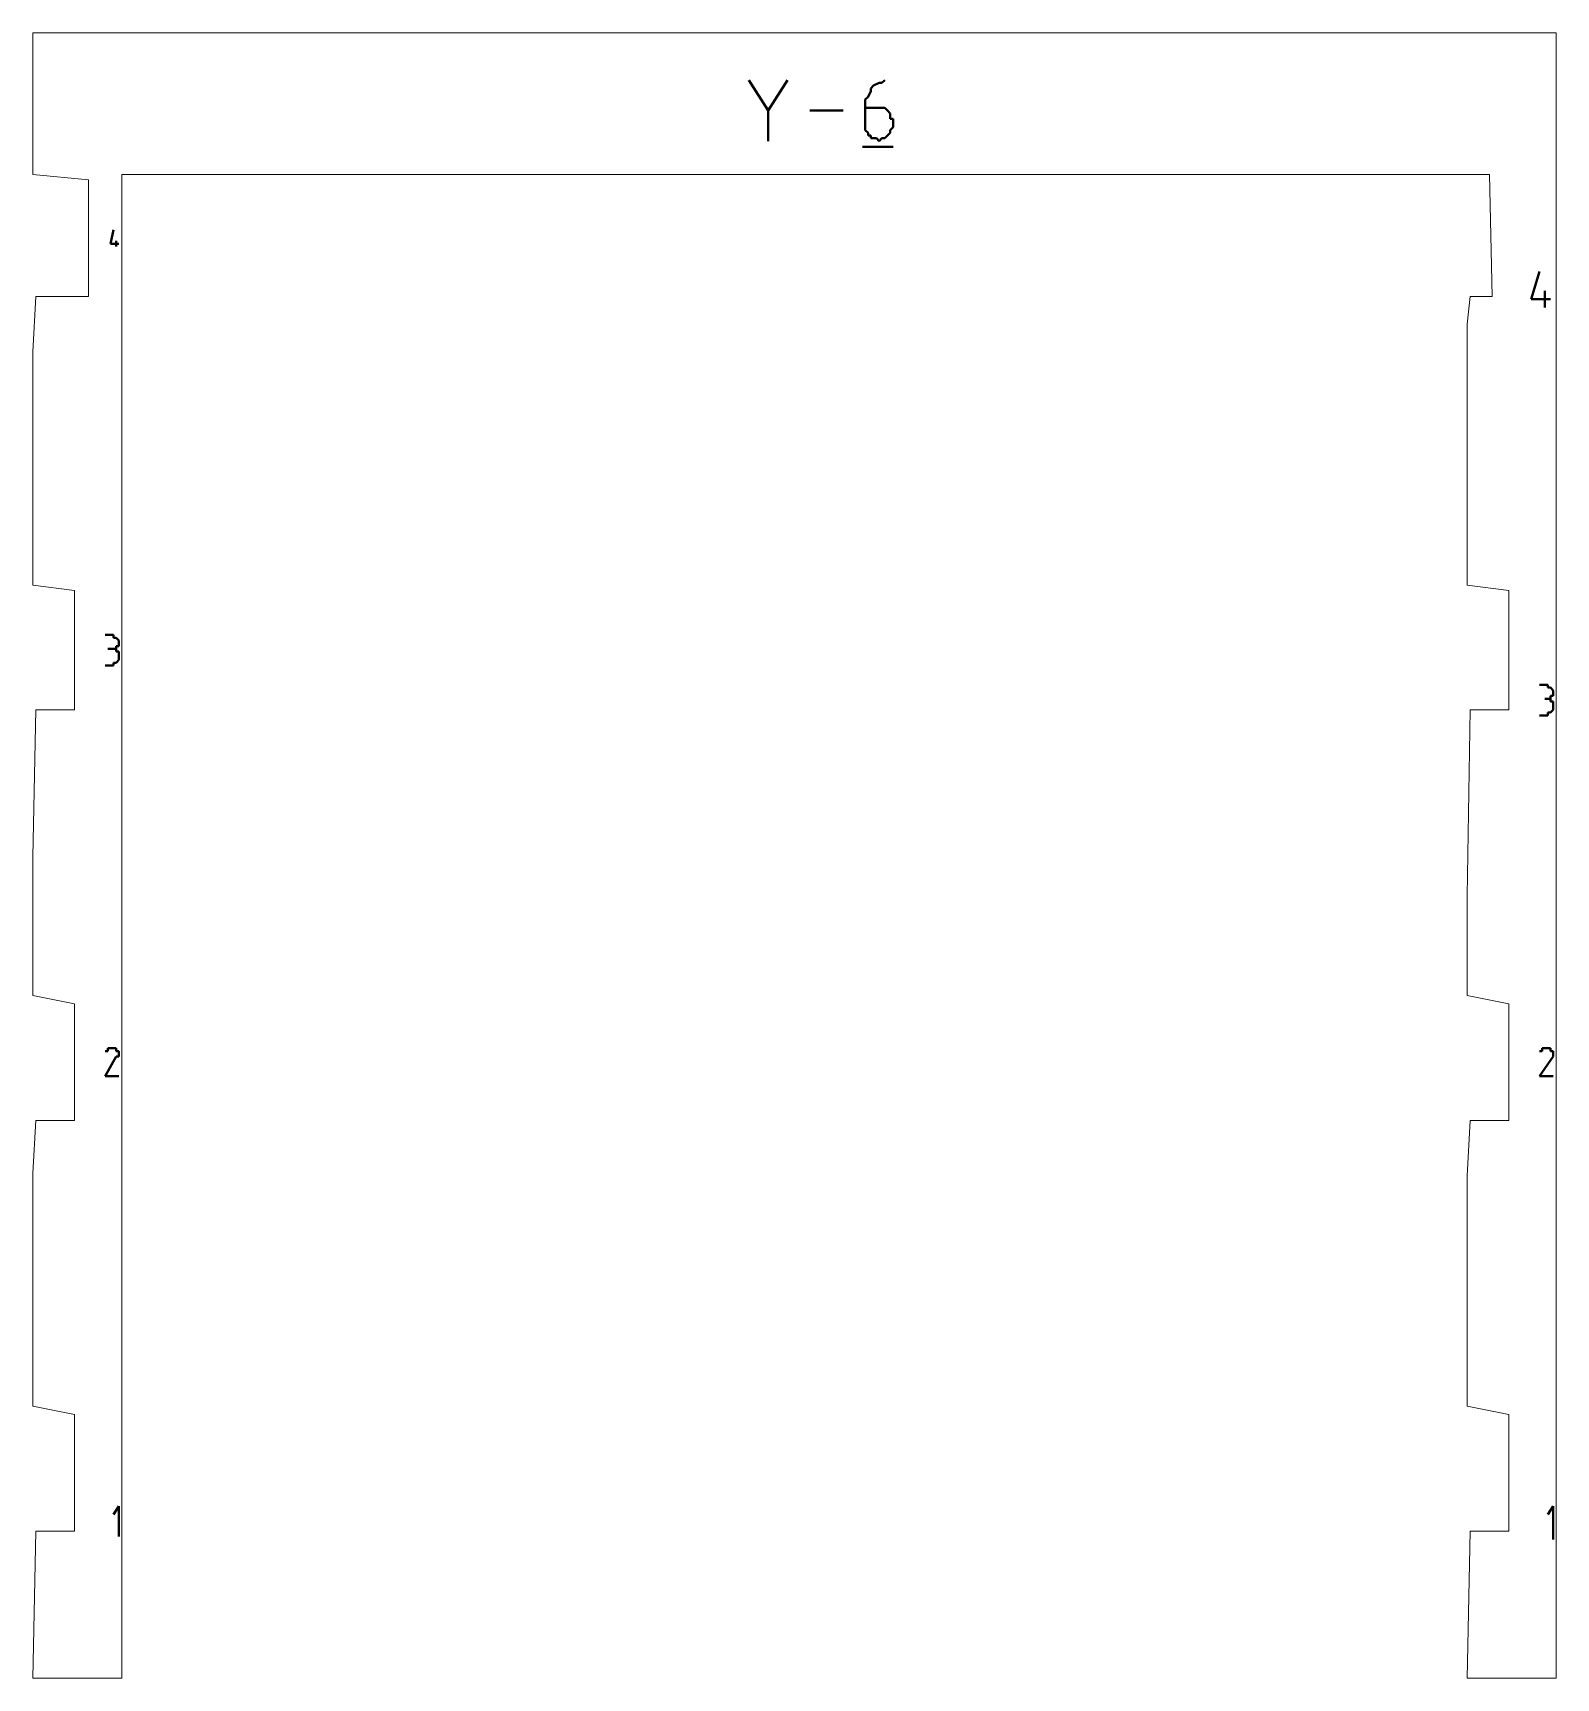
# Model space of a CAD drawing. Header units: centimetres. Extents: x -9.8 to 9.5, y -14.2 to 10.5.
# Drawn here: x -3.58 to 1.91, y -7.91 to -1.98 of the extents above; entities that cross this region are included whole.
import ezdxf

# ---------------------------------------------------------------- set-up
doc = ezdxf.new("R2010")
doc.units = ezdxf.units.CM
doc.header["$MEASUREMENT"] = 0
doc.layers.add('layer 1', color=7, linetype='Continuous')

msp = doc.modelspace()

# ---------------------------------------------------------------- linework, layer by layer
at = {"layer": 'layer 1', "color": 5, "lineweight": 13}
for points in [[(-0.18433, -1.98376), (-0.18433, -1.98376), (-3.58475, -1.98376), (-3.58475, -1.98376)], [(-3.58475, -1.98376), (-3.58475, -1.98376), (-3.58475, -2.49387), (-3.58475, -2.49387)], [(1.90588, -1.98376), (1.90588, -1.98376), (-0.18433, -1.98376), (-0.18433, -1.98376)], [(1.90588, -3.80382), (1.90588, -3.80382), (1.90588, -1.98376), (1.90588, -1.98376)], [(-3.58475, -2.49387), (-3.58475, -2.49387), (-3.38473, -2.51372), (-3.38473, -2.51372)], [(-3.38473, -2.51372), (-3.38473, -2.51372), (-3.38473, -2.93388), (-3.38473, -2.93388)], [(-3.26461, -2.57378), (-3.26461, -2.57378), (-3.26461, -2.49387), (-3.26461, -2.49387)], [(-3.26461, -2.49387), (-3.26461, -2.49387), (1.66564, -2.49387), (1.66564, -2.49387)], [(1.66564, -2.49387), (1.66564, -2.49387), (1.67569, -2.93388), (1.67569, -2.93388)], [(-3.26461, -3.38393), (-3.26461, -3.38393), (-3.26461, -2.57378), (-3.26461, -2.57378)], [(-3.5747, -2.93388), (-3.5747, -2.93388), (-3.58475, -3.1339), (-3.58475, -3.1339)], [(-3.38473, -2.93388), (-3.38473, -2.93388), (-3.5747, -2.93388), (-3.5747, -2.93388)], [(1.59579, -2.93388), (1.59579, -2.93388), (1.58574, -3.03389), (1.58574, -3.03389)], [(1.67569, -2.93388), (1.67569, -2.93388), (1.59579, -2.93388), (1.59579, -2.93388)], [(1.58574, -3.03389), (1.58574, -3.03389), (1.58574, -3.97395), (1.58574, -3.97395)], [(-3.58475, -3.1339), (-3.58475, -3.1339), (-3.58475, -3.97395), (-3.58475, -3.97395)], [(-3.26461, -5.09393), (-3.26461, -5.09393), (-3.26461, -3.38393), (-3.26461, -3.38393)], [(1.90588, -4.95397), (1.90588, -4.95397), (1.90588, -3.80382), (1.90588, -3.80382)], [(-3.58475, -3.97395), (-3.58475, -3.97395), (-3.43473, -3.9938), (-3.43473, -3.9938)], [(-3.43473, -3.9938), (-3.43473, -3.9938), (-3.43473, -4.42374), (-3.43473, -4.42374)], [(1.58574, -3.97395), (1.58574, -3.97395), (1.73575, -3.9938), (1.73575, -3.9938)], [(1.73575, -3.9938), (1.73575, -3.9938), (1.73575, -4.42374), (1.73575, -4.42374)], [(-3.5747, -4.42374), (-3.5747, -4.42374), (-3.58475, -4.95397), (-3.58475, -4.95397)], [(-3.43473, -4.42374), (-3.43473, -4.42374), (-3.5747, -4.42374), (-3.5747, -4.42374)], [(1.59579, -4.42374), (1.59579, -4.42374), (1.58574, -5.09393), (1.58574, -5.09393)], [(1.73575, -4.42374), (1.73575, -4.42374), (1.59579, -4.42374), (1.59579, -4.42374)], [(-3.58475, -4.95397), (-3.58475, -4.95397), (-3.58475, -5.45403), (-3.58475, -5.45403)], [(1.90588, -6.76398), (1.90588, -6.76398), (1.90588, -4.95397), (1.90588, -4.95397)], [(-3.26461, -6.914), (-3.26461, -6.914), (-3.26461, -5.09393), (-3.26461, -5.09393)], [(1.58574, -5.09393), (1.58574, -5.09393), (1.58574, -5.45403), (1.58574, -5.45403)], [(-3.58475, -5.45403), (-3.58475, -5.45403), (-3.43473, -5.48393), (-3.43473, -5.48393)], [(1.58574, -5.45403), (1.58574, -5.45403), (1.73575, -5.48393), (1.73575, -5.48393)], [(-3.43473, -5.48393), (-3.43473, -5.48393), (-3.43473, -5.90382), (-3.43473, -5.90382)], [(1.73575, -5.48393), (1.73575, -5.48393), (1.73575, -5.90382), (1.73575, -5.90382)], [(-3.5747, -5.90382), (-3.5747, -5.90382), (-3.58475, -6.09406), (-3.58475, -6.09406)], [(-3.43473, -5.90382), (-3.43473, -5.90382), (-3.5747, -5.90382), (-3.5747, -5.90382)], [(1.59579, -5.90382), (1.59579, -5.90382), (1.58574, -6.10385), (1.58574, -6.10385)], [(1.73575, -5.90382), (1.73575, -5.90382), (1.59579, -5.90382), (1.59579, -5.90382)], [(-3.58475, -6.09406), (-3.58475, -6.09406), (-3.58475, -6.93385), (-3.58475, -6.93385)], [(1.58574, -6.10385), (1.58574, -6.10385), (1.58574, -6.93385), (1.58574, -6.93385)], [(1.90588, -7.91413), (1.90588, -7.91413), (1.90588, -6.76398), (1.90588, -6.76398)], [(-3.58475, -6.93385), (-3.58475, -6.93385), (-3.43473, -6.96401), (-3.43473, -6.96401)], [(-3.26461, -7.91413), (-3.26461, -7.91413), (-3.26461, -6.914), (-3.26461, -6.914)], [(1.58574, -6.93385), (1.58574, -6.93385), (1.73575, -6.96401), (1.73575, -6.96401)], [(-3.43473, -6.96401), (-3.43473, -6.96401), (-3.43473, -7.3839), (-3.43473, -7.3839)], [(1.73575, -6.96401), (1.73575, -6.96401), (1.73575, -7.3839), (1.73575, -7.3839)], [(-3.5747, -7.3839), (-3.5747, -7.3839), (-3.58475, -7.91413), (-3.58475, -7.91413)], [(-3.43473, -7.3839), (-3.43473, -7.3839), (-3.5747, -7.3839), (-3.5747, -7.3839)], [(1.59579, -7.3839), (1.59579, -7.3839), (1.58574, -7.91413), (1.58574, -7.91413)], [(1.73575, -7.3839), (1.73575, -7.3839), (1.59579, -7.3839), (1.59579, -7.3839)], [(-3.58475, -7.91413), (-3.58475, -7.91413), (-3.33472, -7.91413), (-3.33472, -7.91413)], [(-3.33472, -7.91413), (-3.33472, -7.91413), (-3.26461, -7.91413), (-3.26461, -7.91413)], [(1.58574, -7.91413), (1.58574, -7.91413), (1.75586, -7.91413), (1.75586, -7.91413)], [(1.75586, -7.91413), (1.75586, -7.91413), (1.90588, -7.91413), (1.90588, -7.91413)]]:
    msp.add_open_spline(points, degree=3, dxfattribs=at)
at = {"layer": 'layer 1', "color": 1, "lineweight": 40}
for points in [[(-0.93442, -2.26369), (-0.93442, -2.26369), (-1.00454, -2.15388), (-1.00454, -2.15388)], [(-0.86431, -2.15388), (-0.86431, -2.15388), (-0.93442, -2.26369), (-0.93442, -2.26369)], [(-0.56427, -2.19383), (-0.56427, -2.19383), (-0.57432, -2.21368), (-0.57432, -2.21368)], [(-0.55448, -2.17373), (-0.55448, -2.17373), (-0.56427, -2.18378), (-0.56427, -2.18378)], [(-0.56427, -2.18378), (-0.56427, -2.18378), (-0.56427, -2.19383), (-0.56427, -2.19383)], [(-0.53437, -2.16367), (-0.53437, -2.16367), (-0.55448, -2.17373), (-0.55448, -2.17373)], [(-0.52432, -2.16367), (-0.52432, -2.16367), (-0.53437, -2.16367), (-0.53437, -2.16367)], [(-0.51426, -2.15388), (-0.51426, -2.15388), (-0.52432, -2.16367), (-0.52432, -2.16367)], [(-0.51426, -2.15388), (-0.51426, -2.15388), (-0.51426, -2.15388), (-0.51426, -2.15388)], [(-0.57432, -2.21368), (-0.57432, -2.21368), (-0.58438, -2.22373), (-0.58438, -2.22373)], [(-0.58438, -2.22373), (-0.58438, -2.22373), (-0.58438, -2.23379), (-0.58438, -2.23379)], [(-0.58438, -2.23379), (-0.58438, -2.23379), (-0.58438, -2.2539), (-0.58438, -2.2539)], [(-0.93442, -2.2539), (-0.93442, -2.2539), (-0.93442, -2.37375), (-0.93442, -2.37375)], [(-0.66428, -2.26369), (-0.66428, -2.26369), (-0.7844, -2.26369), (-0.7844, -2.26369)], [(-0.58438, -2.2539), (-0.58438, -2.2539), (-0.58438, -2.32374), (-0.58438, -2.32374)], [(-0.53437, -2.2539), (-0.53437, -2.2539), (-0.58438, -2.2539), (-0.58438, -2.2539)], [(-0.52432, -2.2539), (-0.52432, -2.2539), (-0.53437, -2.2539), (-0.53437, -2.2539)], [(-0.51426, -2.2539), (-0.51426, -2.2539), (-0.52432, -2.2539), (-0.52432, -2.2539)], [(-0.52432, -2.2539), (-0.52432, -2.2539), (-0.52432, -2.2539), (-0.52432, -2.2539)], [(-0.50447, -2.26369), (-0.50447, -2.26369), (-0.51426, -2.2539), (-0.51426, -2.2539)], [(-0.49442, -2.27374), (-0.49442, -2.27374), (-0.50447, -2.26369), (-0.50447, -2.26369)], [(-0.50447, -2.26369), (-0.50447, -2.26369), (-0.50447, -2.26369), (-0.50447, -2.26369)], [(-0.49442, -2.28379), (-0.49442, -2.28379), (-0.49442, -2.27374), (-0.49442, -2.27374)], [(-0.49442, -2.29385), (-0.49442, -2.29385), (-0.49442, -2.28379), (-0.49442, -2.28379)], [(-0.48437, -2.29385), (-0.48437, -2.29385), (-0.49442, -2.29385), (-0.49442, -2.29385)], [(-0.48437, -2.32374), (-0.48437, -2.32374), (-0.48437, -2.29385), (-0.48437, -2.29385)], [(-0.48437, -2.29385), (-0.48437, -2.29385), (-0.48437, -2.29385), (-0.48437, -2.29385)], [(-0.58438, -2.32374), (-0.58438, -2.32374), (-0.58438, -2.32374), (-0.58438, -2.32374)], [(-0.58438, -2.32374), (-0.58438, -2.32374), (-0.58438, -2.3338), (-0.58438, -2.3338)], [(-0.58438, -2.3338), (-0.58438, -2.3338), (-0.58438, -2.3338), (-0.58438, -2.3338)], [(-0.58438, -2.3338), (-0.58438, -2.3338), (-0.57432, -2.34385), (-0.57432, -2.34385)], [(-0.57432, -2.34385), (-0.57432, -2.34385), (-0.57432, -2.35391), (-0.57432, -2.35391)], [(-0.57432, -2.35391), (-0.57432, -2.35391), (-0.56427, -2.35391), (-0.56427, -2.35391)], [(-0.56427, -2.35391), (-0.56427, -2.35391), (-0.56427, -2.3637), (-0.56427, -2.3637)], [(-0.56427, -2.3637), (-0.56427, -2.3637), (-0.55448, -2.3637), (-0.55448, -2.3637)], [(-0.55448, -2.3637), (-0.55448, -2.3637), (-0.54443, -2.3637), (-0.54443, -2.3637)], [(-0.54443, -2.3637), (-0.54443, -2.3637), (-0.53437, -2.37375), (-0.53437, -2.37375)], [(-0.53437, -2.37375), (-0.53437, -2.37375), (-0.52432, -2.3637), (-0.52432, -2.3637)], [(-0.52432, -2.3637), (-0.52432, -2.3637), (-0.52432, -2.3637), (-0.52432, -2.3637)], [(-0.52432, -2.3637), (-0.52432, -2.3637), (-0.51426, -2.3637), (-0.51426, -2.3637)], [(-0.51426, -2.3637), (-0.51426, -2.3637), (-0.50447, -2.35391), (-0.50447, -2.35391)], [(-0.50447, -2.35391), (-0.50447, -2.35391), (-0.49442, -2.34385), (-0.49442, -2.34385)], [(-0.50447, -2.35391), (-0.50447, -2.35391), (-0.50447, -2.35391), (-0.50447, -2.35391)], [(-0.49442, -2.3338), (-0.49442, -2.3338), (-0.48437, -2.32374), (-0.48437, -2.32374)], [(-0.49442, -2.34385), (-0.49442, -2.34385), (-0.49442, -2.3338), (-0.49442, -2.3338)], [(-0.49442, -2.3338), (-0.49442, -2.3338), (-0.49442, -2.3338), (-0.49442, -2.3338)], [(-0.59443, -2.39386), (-0.59443, -2.39386), (-0.48437, -2.39386), (-0.48437, -2.39386)], [(-0.53437, -2.37375), (-0.53437, -2.37375), (-0.53437, -2.37375), (-0.53437, -2.37375)], [(-3.30456, -2.7439), (-3.30456, -2.7439), (-3.2945, -2.6939), (-3.2945, -2.6939)], [(-3.27466, -2.7439), (-3.27466, -2.7439), (-3.30456, -2.7439), (-3.30456, -2.7439)], [(-3.28472, -2.75369), (-3.28472, -2.75369), (-3.28472, -2.73385), (-3.28472, -2.73385)], [(1.81566, -2.94393), (1.81566, -2.94393), (1.84582, -2.84392), (1.84582, -2.84392)], [(1.88577, -2.94393), (1.88577, -2.94393), (1.81566, -2.94393), (1.81566, -2.94393)], [(1.86566, -2.97383), (1.86566, -2.97383), (1.86566, -2.91377), (1.86566, -2.91377)], [(-3.2945, -4.15387), (-3.2945, -4.15387), (-3.32467, -4.15387), (-3.32467, -4.15387)], [(-3.2945, -4.20388), (-3.2945, -4.20388), (-3.31461, -4.20388), (-3.31461, -4.20388)], [(-3.31461, -4.20388), (-3.31461, -4.20388), (-3.2945, -4.20388), (-3.2945, -4.20388)], [(-3.2945, -4.16392), (-3.2945, -4.16392), (-3.2945, -4.15387), (-3.2945, -4.15387)], [(-3.28472, -4.16392), (-3.28472, -4.16392), (-3.2945, -4.16392), (-3.2945, -4.16392)], [(-3.2945, -4.16392), (-3.2945, -4.16392), (-3.2945, -4.16392), (-3.2945, -4.16392)], [(-3.28472, -4.20388), (-3.28472, -4.20388), (-3.2945, -4.20388), (-3.2945, -4.20388)], [(-3.2945, -4.20388), (-3.2945, -4.20388), (-3.2945, -4.20388), (-3.2945, -4.20388)], [(-3.2945, -4.20388), (-3.2945, -4.20388), (-3.2945, -4.20388), (-3.2945, -4.20388)], [(-3.2945, -4.20388), (-3.2945, -4.20388), (-3.2945, -4.20388), (-3.2945, -4.20388)], [(-3.2945, -4.20388), (-3.2945, -4.20388), (-3.2945, -4.20388), (-3.2945, -4.20388)], [(-3.2945, -4.20388), (-3.2945, -4.20388), (-3.2945, -4.20388), (-3.2945, -4.20388)], [(-3.2945, -4.20388), (-3.2945, -4.20388), (-3.28472, -4.20388), (-3.28472, -4.20388)], [(-3.27466, -4.17398), (-3.27466, -4.17398), (-3.28472, -4.16392), (-3.28472, -4.16392)], [(-3.28472, -4.16392), (-3.28472, -4.16392), (-3.28472, -4.16392), (-3.28472, -4.16392)], [(-3.28472, -4.16392), (-3.28472, -4.16392), (-3.28472, -4.16392), (-3.28472, -4.16392)], [(-3.28472, -4.20388), (-3.28472, -4.20388), (-3.28472, -4.19382), (-3.28472, -4.19382)], [(-3.28472, -4.19382), (-3.28472, -4.19382), (-3.28472, -4.19382), (-3.28472, -4.19382)], [(-3.28472, -4.19382), (-3.28472, -4.19382), (-3.27466, -4.19382), (-3.27466, -4.19382)], [(-3.28472, -4.21393), (-3.28472, -4.21393), (-3.28472, -4.20388), (-3.28472, -4.20388)], [(-3.28472, -4.20388), (-3.28472, -4.20388), (-3.28472, -4.20388), (-3.28472, -4.20388)], [(-3.27466, -4.18377), (-3.27466, -4.18377), (-3.27466, -4.17398), (-3.27466, -4.17398)], [(-3.27466, -4.17398), (-3.27466, -4.17398), (-3.27466, -4.17398), (-3.27466, -4.17398)], [(-3.27466, -4.17398), (-3.27466, -4.17398), (-3.27466, -4.17398), (-3.27466, -4.17398)], [(-3.27466, -4.19382), (-3.27466, -4.19382), (-3.27466, -4.18377), (-3.27466, -4.18377)], [(-3.27466, -4.18377), (-3.27466, -4.18377), (-3.27466, -4.18377), (-3.27466, -4.18377)], [(-3.27466, -4.18377), (-3.27466, -4.18377), (-3.27466, -4.18377), (-3.27466, -4.18377)], [(-3.27466, -4.18377), (-3.27466, -4.18377), (-3.27466, -4.18377), (-3.27466, -4.18377)], [(-3.32467, -4.26393), (-3.32467, -4.26393), (-3.2945, -4.26393), (-3.2945, -4.26393)], [(-3.2945, -4.26393), (-3.2945, -4.26393), (-3.2945, -4.25388), (-3.2945, -4.25388)], [(-3.2945, -4.25388), (-3.2945, -4.25388), (-3.2945, -4.25388), (-3.2945, -4.25388)], [(-3.2945, -4.25388), (-3.2945, -4.25388), (-3.28472, -4.25388), (-3.28472, -4.25388)], [(-3.2945, -4.26393), (-3.2945, -4.26393), (-3.2945, -4.26393), (-3.2945, -4.26393)], [(-3.27466, -4.21393), (-3.27466, -4.21393), (-3.28472, -4.21393), (-3.28472, -4.21393)], [(-3.28472, -4.25388), (-3.28472, -4.25388), (-3.27466, -4.24383), (-3.27466, -4.24383)], [(-3.28472, -4.25388), (-3.28472, -4.25388), (-3.28472, -4.25388), (-3.28472, -4.25388)], [(-3.28472, -4.25388), (-3.28472, -4.25388), (-3.28472, -4.25388), (-3.28472, -4.25388)], [(-3.27466, -4.22398), (-3.27466, -4.22398), (-3.27466, -4.21393), (-3.27466, -4.21393)], [(-3.27466, -4.21393), (-3.27466, -4.21393), (-3.27466, -4.21393), (-3.27466, -4.21393)], [(-3.27466, -4.23377), (-3.27466, -4.23377), (-3.27466, -4.22398), (-3.27466, -4.22398)], [(-3.27466, -4.22398), (-3.27466, -4.22398), (-3.27466, -4.22398), (-3.27466, -4.22398)], [(-3.27466, -4.22398), (-3.27466, -4.22398), (-3.27466, -4.22398), (-3.27466, -4.22398)], [(-3.27466, -4.24383), (-3.27466, -4.24383), (-3.27466, -4.23377), (-3.27466, -4.23377)], [(-3.27466, -4.24383), (-3.27466, -4.24383), (-3.27466, -4.24383), (-3.27466, -4.24383)], [(-3.27466, -4.24383), (-3.27466, -4.24383), (-3.27466, -4.24383), (-3.27466, -4.24383)], [(1.87572, -4.33378), (1.87572, -4.33378), (1.84582, -4.33378), (1.84582, -4.33378)], [(1.87572, -4.38379), (1.87572, -4.38379), (1.86566, -4.38379), (1.86566, -4.38379)], [(1.86566, -4.38379), (1.86566, -4.38379), (1.87572, -4.38379), (1.87572, -4.38379)], [(1.87572, -4.34384), (1.87572, -4.34384), (1.87572, -4.33378), (1.87572, -4.33378)], [(1.88577, -4.34384), (1.88577, -4.34384), (1.87572, -4.34384), (1.87572, -4.34384)], [(1.87572, -4.34384), (1.87572, -4.34384), (1.87572, -4.34384), (1.87572, -4.34384)], [(1.88577, -4.38379), (1.88577, -4.38379), (1.87572, -4.38379), (1.87572, -4.38379)], [(1.87572, -4.38379), (1.87572, -4.38379), (1.87572, -4.38379), (1.87572, -4.38379)], [(1.87572, -4.38379), (1.87572, -4.38379), (1.87572, -4.38379), (1.87572, -4.38379)], [(1.87572, -4.38379), (1.87572, -4.38379), (1.87572, -4.38379), (1.87572, -4.38379)], [(1.87572, -4.38379), (1.87572, -4.38379), (1.87572, -4.38379), (1.87572, -4.38379)], [(1.87572, -4.38379), (1.87572, -4.38379), (1.87572, -4.38379), (1.87572, -4.38379)], [(1.87572, -4.38379), (1.87572, -4.38379), (1.88577, -4.38379), (1.88577, -4.38379)], [(1.89583, -4.35389), (1.89583, -4.35389), (1.88577, -4.34384), (1.88577, -4.34384)], [(1.88577, -4.34384), (1.88577, -4.34384), (1.88577, -4.34384), (1.88577, -4.34384)], [(1.88577, -4.34384), (1.88577, -4.34384), (1.88577, -4.34384), (1.88577, -4.34384)], [(1.88577, -4.38379), (1.88577, -4.38379), (1.88577, -4.374), (1.88577, -4.374)], [(1.88577, -4.374), (1.88577, -4.374), (1.88577, -4.374), (1.88577, -4.374)], [(1.88577, -4.374), (1.88577, -4.374), (1.89583, -4.374), (1.89583, -4.374)], [(1.88577, -4.39385), (1.88577, -4.39385), (1.88577, -4.38379), (1.88577, -4.38379)], [(1.88577, -4.38379), (1.88577, -4.38379), (1.88577, -4.38379), (1.88577, -4.38379)], [(1.89583, -4.36395), (1.89583, -4.36395), (1.89583, -4.35389), (1.89583, -4.35389)], [(1.89583, -4.35389), (1.89583, -4.35389), (1.89583, -4.35389), (1.89583, -4.35389)], [(1.89583, -4.35389), (1.89583, -4.35389), (1.89583, -4.35389), (1.89583, -4.35389)], [(1.89583, -4.374), (1.89583, -4.374), (1.89583, -4.36395), (1.89583, -4.36395)], [(1.89583, -4.36395), (1.89583, -4.36395), (1.89583, -4.36395), (1.89583, -4.36395)], [(1.89583, -4.36395), (1.89583, -4.36395), (1.89583, -4.36395), (1.89583, -4.36395)], [(1.89583, -4.36395), (1.89583, -4.36395), (1.89583, -4.36395), (1.89583, -4.36395)], [(1.84582, -4.44385), (1.84582, -4.44385), (1.87572, -4.44385), (1.87572, -4.44385)], [(1.87572, -4.44385), (1.87572, -4.44385), (1.87572, -4.4338), (1.87572, -4.4338)], [(1.87572, -4.4338), (1.87572, -4.4338), (1.87572, -4.4338), (1.87572, -4.4338)], [(1.87572, -4.4338), (1.87572, -4.4338), (1.88577, -4.4338), (1.88577, -4.4338)], [(1.87572, -4.44385), (1.87572, -4.44385), (1.87572, -4.44385), (1.87572, -4.44385)], [(1.89583, -4.39385), (1.89583, -4.39385), (1.88577, -4.39385), (1.88577, -4.39385)], [(1.88577, -4.4338), (1.88577, -4.4338), (1.89583, -4.42374), (1.89583, -4.42374)], [(1.88577, -4.4338), (1.88577, -4.4338), (1.88577, -4.4338), (1.88577, -4.4338)], [(1.88577, -4.4338), (1.88577, -4.4338), (1.88577, -4.4338), (1.88577, -4.4338)], [(1.89583, -4.4039), (1.89583, -4.4039), (1.89583, -4.39385), (1.89583, -4.39385)], [(1.89583, -4.39385), (1.89583, -4.39385), (1.89583, -4.39385), (1.89583, -4.39385)], [(1.89583, -4.41395), (1.89583, -4.41395), (1.89583, -4.4039), (1.89583, -4.4039)], [(1.89583, -4.4039), (1.89583, -4.4039), (1.89583, -4.4039), (1.89583, -4.4039)], [(1.89583, -4.4039), (1.89583, -4.4039), (1.89583, -4.4039), (1.89583, -4.4039)], [(1.89583, -4.42374), (1.89583, -4.42374), (1.89583, -4.41395), (1.89583, -4.41395)], [(1.89583, -4.42374), (1.89583, -4.42374), (1.89583, -4.42374), (1.89583, -4.42374)], [(1.89583, -4.42374), (1.89583, -4.42374), (1.89583, -4.42374), (1.89583, -4.42374)], [(-3.31461, -5.65379), (-3.31461, -5.65379), (-3.32467, -5.65379), (-3.32467, -5.65379)], [(-3.32467, -5.74401), (-3.32467, -5.74401), (-3.28472, -5.6739), (-3.28472, -5.6739)], [(-3.30456, -5.644), (-3.30456, -5.644), (-3.31461, -5.644), (-3.31461, -5.644)], [(-3.31461, -5.644), (-3.31461, -5.644), (-3.31461, -5.644), (-3.31461, -5.644)], [(-3.31461, -5.644), (-3.31461, -5.644), (-3.31461, -5.65379), (-3.31461, -5.65379)], [(-3.31461, -5.65379), (-3.31461, -5.65379), (-3.31461, -5.65379), (-3.31461, -5.65379)], [(-3.2945, -5.644), (-3.2945, -5.644), (-3.30456, -5.644), (-3.30456, -5.644)], [(-3.30456, -5.644), (-3.30456, -5.644), (-3.30456, -5.644), (-3.30456, -5.644)], [(-3.28472, -5.644), (-3.28472, -5.644), (-3.2945, -5.644), (-3.2945, -5.644)], [(-3.2945, -5.644), (-3.2945, -5.644), (-3.2945, -5.644), (-3.2945, -5.644)], [(-3.2945, -5.644), (-3.2945, -5.644), (-3.2945, -5.644), (-3.2945, -5.644)], [(-3.28472, -5.65379), (-3.28472, -5.65379), (-3.28472, -5.644), (-3.28472, -5.644)], [(-3.28472, -5.644), (-3.28472, -5.644), (-3.28472, -5.644), (-3.28472, -5.644)], [(-3.28472, -5.644), (-3.28472, -5.644), (-3.28472, -5.644), (-3.28472, -5.644)], [(-3.27466, -5.65379), (-3.27466, -5.65379), (-3.28472, -5.65379), (-3.28472, -5.65379)], [(-3.28472, -5.6739), (-3.28472, -5.6739), (-3.28472, -5.6739), (-3.28472, -5.6739)], [(-3.28472, -5.6739), (-3.28472, -5.6739), (-3.28472, -5.6739), (-3.28472, -5.6739)], [(-3.28472, -5.6739), (-3.28472, -5.6739), (-3.28472, -5.6739), (-3.28472, -5.6739)], [(-3.28472, -5.6739), (-3.28472, -5.6739), (-3.28472, -5.6739), (-3.28472, -5.6739)], [(-3.28472, -5.6739), (-3.28472, -5.6739), (-3.28472, -5.6739), (-3.28472, -5.6739)], [(-3.28472, -5.6739), (-3.28472, -5.6739), (-3.28472, -5.6739), (-3.28472, -5.6739)], [(-3.28472, -5.6739), (-3.28472, -5.6739), (-3.28472, -5.6739), (-3.28472, -5.6739)], [(-3.28472, -5.6739), (-3.28472, -5.6739), (-3.28472, -5.6739), (-3.28472, -5.6739)], [(-3.28472, -5.6739), (-3.28472, -5.6739), (-3.28472, -5.6739), (-3.28472, -5.6739)], [(-3.28472, -5.6739), (-3.28472, -5.6739), (-3.28472, -5.6739), (-3.28472, -5.6739)], [(-3.28472, -5.6739), (-3.28472, -5.6739), (-3.28472, -5.6739), (-3.28472, -5.6739)], [(-3.28472, -5.6739), (-3.28472, -5.6739), (-3.27466, -5.6739), (-3.27466, -5.6739)], [(-3.27466, -5.66385), (-3.27466, -5.66385), (-3.27466, -5.65379), (-3.27466, -5.65379)], [(-3.27466, -5.65379), (-3.27466, -5.65379), (-3.27466, -5.65379), (-3.27466, -5.65379)], [(-3.27466, -5.6739), (-3.27466, -5.6739), (-3.27466, -5.66385), (-3.27466, -5.66385)], [(-3.27466, -5.66385), (-3.27466, -5.66385), (-3.27466, -5.66385), (-3.27466, -5.66385)], [(-3.27466, -5.66385), (-3.27466, -5.66385), (-3.27466, -5.66385), (-3.27466, -5.66385)], [(1.85587, -5.65379), (1.85587, -5.65379), (1.84582, -5.65379), (1.84582, -5.65379)], [(1.84582, -5.74401), (1.84582, -5.74401), (1.89583, -5.6739), (1.89583, -5.6739)], [(1.86566, -5.644), (1.86566, -5.644), (1.85587, -5.644), (1.85587, -5.644)], [(1.85587, -5.644), (1.85587, -5.644), (1.85587, -5.65379), (1.85587, -5.65379)], [(1.85587, -5.65379), (1.85587, -5.65379), (1.85587, -5.65379), (1.85587, -5.65379)], [(1.87572, -5.644), (1.87572, -5.644), (1.86566, -5.644), (1.86566, -5.644)], [(1.86566, -5.644), (1.86566, -5.644), (1.86566, -5.644), (1.86566, -5.644)], [(1.86566, -5.644), (1.86566, -5.644), (1.86566, -5.644), (1.86566, -5.644)], [(1.88577, -5.644), (1.88577, -5.644), (1.87572, -5.644), (1.87572, -5.644)], [(1.87572, -5.644), (1.87572, -5.644), (1.87572, -5.644), (1.87572, -5.644)], [(1.87572, -5.644), (1.87572, -5.644), (1.87572, -5.644), (1.87572, -5.644)], [(1.88577, -5.65379), (1.88577, -5.65379), (1.88577, -5.644), (1.88577, -5.644)], [(1.88577, -5.644), (1.88577, -5.644), (1.88577, -5.644), (1.88577, -5.644)], [(1.88577, -5.644), (1.88577, -5.644), (1.88577, -5.644), (1.88577, -5.644)], [(1.89583, -5.65379), (1.89583, -5.65379), (1.88577, -5.65379), (1.88577, -5.65379)], [(1.89583, -5.66385), (1.89583, -5.66385), (1.89583, -5.65379), (1.89583, -5.65379)], [(1.89583, -5.65379), (1.89583, -5.65379), (1.89583, -5.65379), (1.89583, -5.65379)], [(1.89583, -5.6739), (1.89583, -5.6739), (1.89583, -5.66385), (1.89583, -5.66385)], [(1.89583, -5.66385), (1.89583, -5.66385), (1.89583, -5.66385), (1.89583, -5.66385)], [(1.89583, -5.66385), (1.89583, -5.66385), (1.89583, -5.66385), (1.89583, -5.66385)], [(1.89583, -5.6739), (1.89583, -5.6739), (1.89583, -5.6739), (1.89583, -5.6739)], [(1.89583, -5.6739), (1.89583, -5.6739), (1.89583, -5.6739), (1.89583, -5.6739)], [(1.89583, -5.6739), (1.89583, -5.6739), (1.89583, -5.6739), (1.89583, -5.6739)], [(1.89583, -5.6739), (1.89583, -5.6739), (1.89583, -5.6739), (1.89583, -5.6739)], [(1.89583, -5.6739), (1.89583, -5.6739), (1.89583, -5.6739), (1.89583, -5.6739)], [(1.89583, -5.6739), (1.89583, -5.6739), (1.89583, -5.6739), (1.89583, -5.6739)], [(1.89583, -5.6739), (1.89583, -5.6739), (1.89583, -5.6739), (1.89583, -5.6739)], [(1.89583, -5.6739), (1.89583, -5.6739), (1.89583, -5.6739), (1.89583, -5.6739)], [(1.89583, -5.6739), (1.89583, -5.6739), (1.89583, -5.6739), (1.89583, -5.6739)], [(1.89583, -5.6739), (1.89583, -5.6739), (1.89583, -5.6739), (1.89583, -5.6739)], [(1.89583, -5.6739), (1.89583, -5.6739), (1.89583, -5.6739), (1.89583, -5.6739)], [(1.89583, -5.6739), (1.89583, -5.6739), (1.89583, -5.6739), (1.89583, -5.6739)], [(-3.27466, -5.74401), (-3.27466, -5.74401), (-3.32467, -5.74401), (-3.32467, -5.74401)], [(1.89583, -5.74401), (1.89583, -5.74401), (1.84582, -5.74401), (1.84582, -5.74401)], [(-3.27466, -7.29394), (-3.27466, -7.29394), (-3.2945, -7.32411), (-3.2945, -7.32411)], [(-3.27466, -7.40401), (-3.27466, -7.40401), (-3.27466, -7.29394), (-3.27466, -7.29394)], [(1.89583, -7.29394), (1.89583, -7.29394), (1.87572, -7.32411), (1.87572, -7.32411)], [(1.89583, -7.41406), (1.89583, -7.41406), (1.89583, -7.29394), (1.89583, -7.29394)]]:
    msp.add_open_spline(points, degree=3, dxfattribs=at)

doc.saveas('drawing.dxf')
